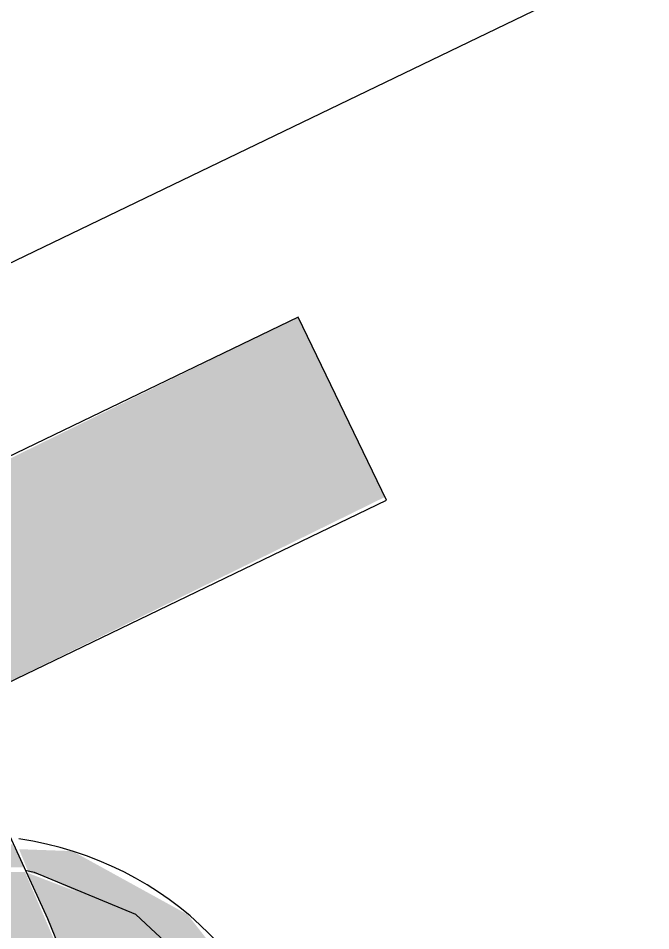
# Model space of a CAD drawing. Header units: metres. Extents: x 15.2 to 39, y -2.1 to 25.8.
# Drawn here: x 26.15281 to 26.18082, y 22.75092 to 22.79133 of the extents above; entities that cross this region are included whole.
import ezdxf

# ---------------------------------------------------------------- set-up
doc = ezdxf.new("R2010")
doc.units = ezdxf.units.M
for name, color, linetype, lineweight in [('A-ANNO-DIMS', 7, 'Continuous', 5), ('A-ANNO-DIMS-20', 7, 'Continuous', 5), ('G-ANNO-SYMB', 7, 'Continuous', 5), ('P-SANR-FIXT', 7, 'Continuous', 5)]:
    doc.layers.add(name, color=color, linetype=linetype, lineweight=lineweight)
doc.styles.add('Century Gothic_1', font='GOTHIC.TTF', dxfattribs={"height": 0.02})
doc.dimstyles.new('Setores_1_mm', dxfattribs={"dimscale": 0.3048, "dimtxt": 0.02088336539435051, "dimasz": 0.2083333333333333, "dimexe": 0.1574803149606299, "dimexo": 0.09842519685039368, "dimgap": 0.1148293963254593, "dimtad": 1, "dimrnd": 0.01, "dimzin": 0, "dimdsep": 46, "dimtxsty": 'Century Gothic_1', "dimblk1": 'OBLIQUE', "dimblk2": 'OBLIQUE', "dimsah": 1, "dimcen": 0.09, "dimazin": 0, "dimtfac": 1, "dimtdec": 4, "dimtix": 1, "dimtmove": 0, "dimatfit": 3, "dimfxl": 1, "dimtvp": 1, "dimtolj": 1, "dimtzin": 0, "dimarcsym": 2})

# ---------------------------------------------------------------- blocks, each defined once
blk = doc.blocks.new('Celite_One_Torneira de Parede para Tanque e Jardim_B5007CKCR3 - Torneira de parede - B5007CKCR3-765235-TÉRREO')
at = {"layer": 'P-SANR-FIXT', "true_color": 0xf4f4f4, "transparency": 33554560}
blk.add_hatch(color=7, dxfattribs=at).paths.add_polyline_path([(26.15010251952159, 22.76081618627478), (26.1690539147959, 22.770126729012), (26.1652107823025, 22.77809503095258), (26.14789924429798, 22.76959238369436), (26.14944914719367, 22.76703253653832), (26.15010093580164, 22.76388541254824), (26.15009546250639, 22.76083080860567)])
h = blk.add_hatch(color=7, dxfattribs=at)
h.paths.add_polyline_path([(26.15015359620934, 22.72644220463261), (26.14985952805718, 22.72667257247183), (26.1467759083156, 22.72736953039563), (26.14416083375634, 22.72883373542295), (26.14232920974026, 22.73064763387165), (26.14056125452116, 22.73367478476418), (26.13930468510178, 22.73677719618454), (26.13895043951085, 22.73800482969714), (26.13874166421323, 22.73786770039107), (26.13818816952, 22.73249095048871), (26.13760869639722, 22.73231038945601), (26.1380918345948, 22.73155302967001), (26.14185599541711, 22.72829543673879), (26.14643398389122, 22.7266195073646), (26.15006201727016, 22.7264465699252)])
h.paths.add_polyline_path([(26.1600619054627, 22.7312197991031), (26.16275707060442, 22.73531188886067), (26.16388072342659, 22.7399906657691), (26.16354952649372, 22.74413527240836), (26.16119330812133, 22.74867483845582), (26.15802232127903, 22.75164082898191), (26.1531906057495, 22.75349664619502), (26.15407501491309, 22.75148476191735), (26.1551484193724, 22.74927535311678), (26.15651797794531, 22.74844491055561), (26.15856280148508, 22.74639928511717), (26.16026927699757, 22.74345513533066), (26.1613382835621, 22.74092131252634), (26.16185957615974, 22.73929502500821), (26.16178160775945, 22.73585843534113), (26.16088568056279, 22.73310495085939), (26.15996985364415, 22.73141065817071)])
h.paths.add_polyline_path([(26.13732849343141, 22.73255486362962), (26.13582515284522, 22.73600698716931), (26.1355346569458, 22.74106473221661), (26.13678278282045, 22.74606672733988), (26.13631922093889, 22.74679688672351), (26.13500003861667, 22.74469600372703), (26.13412695351636, 22.73834157849865), (26.13574474398336, 22.73272686567767), (26.13609727381075, 22.73264639940007), (26.13702668930075, 22.732577301441)])
h.paths.add_polyline_path([(26.14377915302635, 22.7523223855973), (26.14917154019395, 22.75370555184276), (26.15311245834488, 22.75373322893616), (26.15254857348282, 22.75474230646996), (26.14859272260732, 22.75496300145), (26.14562586107994, 22.75403357295088), (26.1436904922584, 22.75250610078317)])
h.paths.add_polyline_path([(26.13959274732069, 22.74931535867393), (26.14026036252064, 22.74984386553405), (26.1436904922584, 22.75250610078317), (26.14031011857221, 22.7513722127095), (26.13969648524949, 22.75071070579033), (26.13960153764196, 22.74943359459367)])
h = blk.add_hatch(color=7, dxfattribs=at)
h.paths.add_polyline_path([(26.13994738043316, 22.72802215746615), (26.13767746188602, 22.731753526775), (26.13732849343141, 22.73255486362962), (26.13590131629214, 22.73252428071221), (26.13907405603326, 22.72850303107417)])
h.paths.add_polyline_path([(26.16518085954504, 22.74019232925665), (26.16524550242074, 22.74180861835502), (26.16384053128342, 22.74714554987201), (26.16030433816624, 22.75164082898191), (26.15521249309885, 22.75444452244234), (26.15284917669789, 22.75453028539678), (26.15326377220679, 22.75350987519044), (26.15394365227338, 22.75332968515139), (26.15846934795237, 22.75122270145759), (26.16160316844926, 22.74819227021658), (26.16451171754177, 22.74227982163034), (26.16504883336157, 22.74060420543503)])
h = blk.add_hatch(color=7, dxfattribs=at)
h.paths.add_polyline_path([(26.13834108129176, 22.73247958217017), (26.13931394748749, 22.74247535831567), (26.1399023512688, 22.74400855515742), (26.14145236828611, 22.74639928511717), (26.14346910840646, 22.74827039600546), (26.14592500449055, 22.74963037791835), (26.14833660520512, 22.75033670070889), (26.15152462745818, 22.75038927877789), (26.1543131354887, 22.74966516734494), (26.15480871866237, 22.74957731490062), (26.15311123828529, 22.75351716884511), (26.14791451871008, 22.75353444933306), (26.14320869130797, 22.75192064451108), (26.13960153764196, 22.74943359459367), (26.13967791554988, 22.75090715450702), (26.13797485736272, 22.74943359459367), (26.13643290968795, 22.74665538922185), (26.13689398767408, 22.74556876992769), (26.13666245789839, 22.74499506199854), (26.13548437848447, 22.74025810009431), (26.13609727381075, 22.73544298538881), (26.13773985488925, 22.7325242807122), (26.13818816952, 22.73249095048871)])
h.paths.add_polyline_path([(26.1407796699343, 22.7517176218656), (26.14414680747363, 22.75286635706124), (26.1451443866627, 22.75392337937626), (26.14255003176267, 22.75276991333654), (26.14084485579198, 22.75176557357847)])
at = {"layer": 'P-SANR-FIXT'}
for p, q in [((26.1652107823025, 22.77809503095258), (26.14459920914615, 22.76815401627616)), ((26.16912052542911, 22.76998861937384), (26.16521078230248, 22.77809503095257)), ((26.1448974892206, 22.75830578679092), (26.16912052542914, 22.76998861937385))]:
    blk.add_line(p, q, dxfattribs=at)
at = {"layer": 'P-SANR-FIXT', "color": 8, "true_color": 0x7a7a7a}
blk.add_line((26.16912052542911, 22.76998861937384), (26.16521078230248, 22.77809503095257), dxfattribs=at)
at = {"layer": 'P-SANR-FIXT', "flags": 128}
for points in [[(26.14994048695153, 22.76051931650451), (26.15410493011669, 22.75145462163056), (26.15510594739382, 22.74899133906748), (26.15609115328388, 22.74669190868821), (26.15677403689126, 22.74511074454875)], [(26.15559477855426, 22.72782351451074), (26.15969492701615, 22.73071049674964), (26.16258909834865, 22.7347271039506), (26.16392866513787, 22.73939072200389), (26.16354952649371, 22.74413527240834), (26.16149854797837, 22.74838933158705), (26.15802232127901, 22.75164082898189), (26.15354043331006, 22.75349664619502), (26.15317251116131, 22.75357275436603)]]:
    blk.add_lwpolyline(points, dxfattribs=at)
at = {"layer": 'P-SANR-FIXT'}
blk.add_ellipse((26.14968575967671, 22.74007288924759), major_axis=(0.01429314625557238, 0.006893621152594286), ratio=0.9396926207861326, start_param=4.712458311357021, end_param=7.226149948718621, dxfattribs=at)
blk = doc.blocks.new('DIMBLOCK8-TÉRREO')
at = {"layer": 'A-ANNO-DIMS-20'}
for p, q in [((26.97968453763685, 23.09091337707561), (26.917896672117, 23.21902355011037)), ((26.97968453763684, 23.09091337707561), (26.03393663426379, 22.63477673402043)), ((26.97968453763685, 23.09091337707561), (27.00053650097891, 23.04767918198907)), ((26.03393663426379, 22.63477673402043), (25.97931663114275, 22.74802515249424)), ((26.03393663426379, 22.63477673402043), (26.05478859760585, 22.59154253893389))]:
    blk.add_line(p, q, dxfattribs=at)
at = {"layer": 'A-ANNO-DIMS-20', "lineweight": 25}
for p, q in [((26.97968453763684, 23.09091337707561), (26.99448945134283, 23.13330370061953)), ((26.97968453763684, 23.09091337707561), (26.96487962393086, 23.04852305353169)), ((26.03393663426379, 22.63477673402043), (26.04874154796977, 22.67716705756435)), ((26.03393663426379, 22.63477673402043), (26.01913172055781, 22.59238641047651))]:
    blk.add_line(p, q, dxfattribs=at)
at = {"layer": 'A-ANNO-DIMS-20', "color": 0, "insert": (26.4407598916702, 22.89830778696327), "char_height": 0.02, "width": 0.1058090513313759, "attachment_point": 1, "rotation": 25.74813270138396, "line_spacing_factor": 0.9845015114479526, "style": 'Century Gothic_1'}
blk.add_mtext('1,05 m', dxfattribs=at)
blk = doc.blocks.new('_Oblique')
at = {"color": 0, "linetype": 'ByBlock', "lineweight": -2}
blk.add_line((-0.5, -0.5), (0.5, 0.5), dxfattribs=at)

msp = doc.modelspace()

# ---------------------------------------------------------------- linework, layer by layer
at = {"layer": 'G-ANNO-SYMB'}
msp.add_line((23.48698324819746, 21.49491793767096), (27.32058034491286, 23.34387166443602), dxfattribs=at)

# ---------------------------------------------------------------- block references
at = {"layer": 'P-SANR-FIXT', "color": 8, "true_color": 0x7a7a7a}
msp.add_blockref('Celite_One_Torneira de Parede para Tanque e Jardim_B5007CKCR3 - Torneira de parede - B5007CKCR3-765235-TÉRREO', (0, 0), dxfattribs=at)

# ---------------------------------------------------------------- dimensions: what is measured, and where the dimension line sits
at = {"layer": 'A-ANNO-DIMS'}
dim = msp.add_linear_dim(base=(26.03393663426379, 22.63477673402043), p1=(26.9048641950282, 23.24604492203946), p2=(25.96628415405396, 22.77504652442333), angle=25.74813270138372, dimstyle='Setores_1_mm', override={"dimpost": '<>', "dimfxl": 1.05012950814277}, dxfattribs=at)
dim.commit()
dim.dimension.update_dxf_attribs({"geometry": 'DIMBLOCK8-TÉRREO', "text_midpoint": (26.48704333339136, 22.90383022511883)})

doc.saveas('drawing.dxf')
